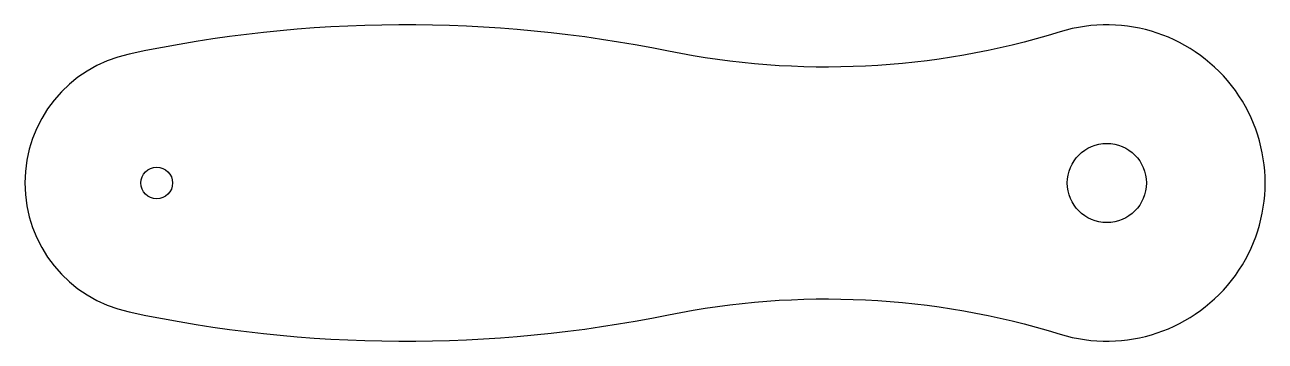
# Model space of a CAD drawing. Header units: millimetres. Extents: x -115 to 120, y -30 to 30.
import ezdxf

# ---------------------------------------------------------------- set-up
doc = ezdxf.new("R2010")
doc.units = ezdxf.units.MM

msp = doc.modelspace()

# ---------------------------------------------------------------- linework, layer by layer
msp.add_lwpolyline([(6.98, -24.99, -0.125713), (81.14, -28.66, 1.355575), (81.14, 28.66, -0.125713), (6.98, 24.99, 0.103315), (-95.24, 24.44, 0.808319), (-95.24, -24.44, 0.103315)], format="xyb", close=True)
for centre, radius in [((90, 0), 7.5), ((-90, 0), 3)]:
    msp.add_circle(centre, radius)

doc.saveas('drawing.dxf')
